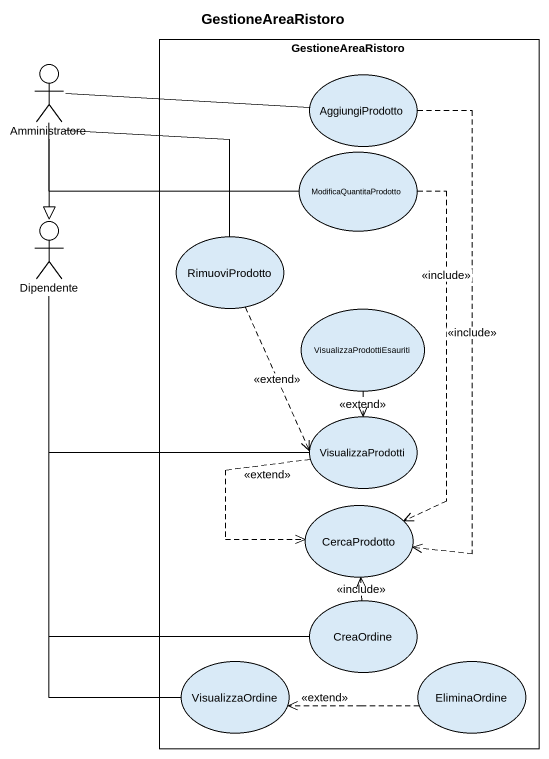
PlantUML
@startuml
title GestioneAreaRistoro
rectangle GestioneAreaRistoro {
  usecase AggiungiProdotto
  usecase ModificaQuantitaProdotto
  usecase RimuoviProdotto
  usecase VisualizzaProdottiEsauriti
  usecase VisualizzaProdotti
  usecase CercaProdotto
  usecase CreaOrdine
  usecase VisualizzaOrdine
  usecase EliminaOrdine
}
actor Amministratore
actor Dipendente
Amministratore -right- AggiungiProdotto
Amministratore -right- ModificaQuantitaProdotto
Amministratore --|> Dipendente
Amministratore -- RimuoviProdotto
AggiungiProdotto ..> CercaProdotto : <<include>>
ModificaQuantitaProdotto ..> CercaProdotto : <<include>>
Dipendente -right- VisualizzaProdotti
Dipendente -- CreaOrdine
Dipendente -- VisualizzaOrdine
RimuoviProdotto ..> VisualizzaProdotti : <<extend>>
VisualizzaProdottiEsauriti ..> VisualizzaProdotti : <<extend>>
VisualizzaProdotti ..> CercaProdotto : <<extend>>
CreaOrdine .up.> CercaProdotto : <<include>>
EliminaOrdine .left.> VisualizzaOrdine : <<extend>>
@enduml
